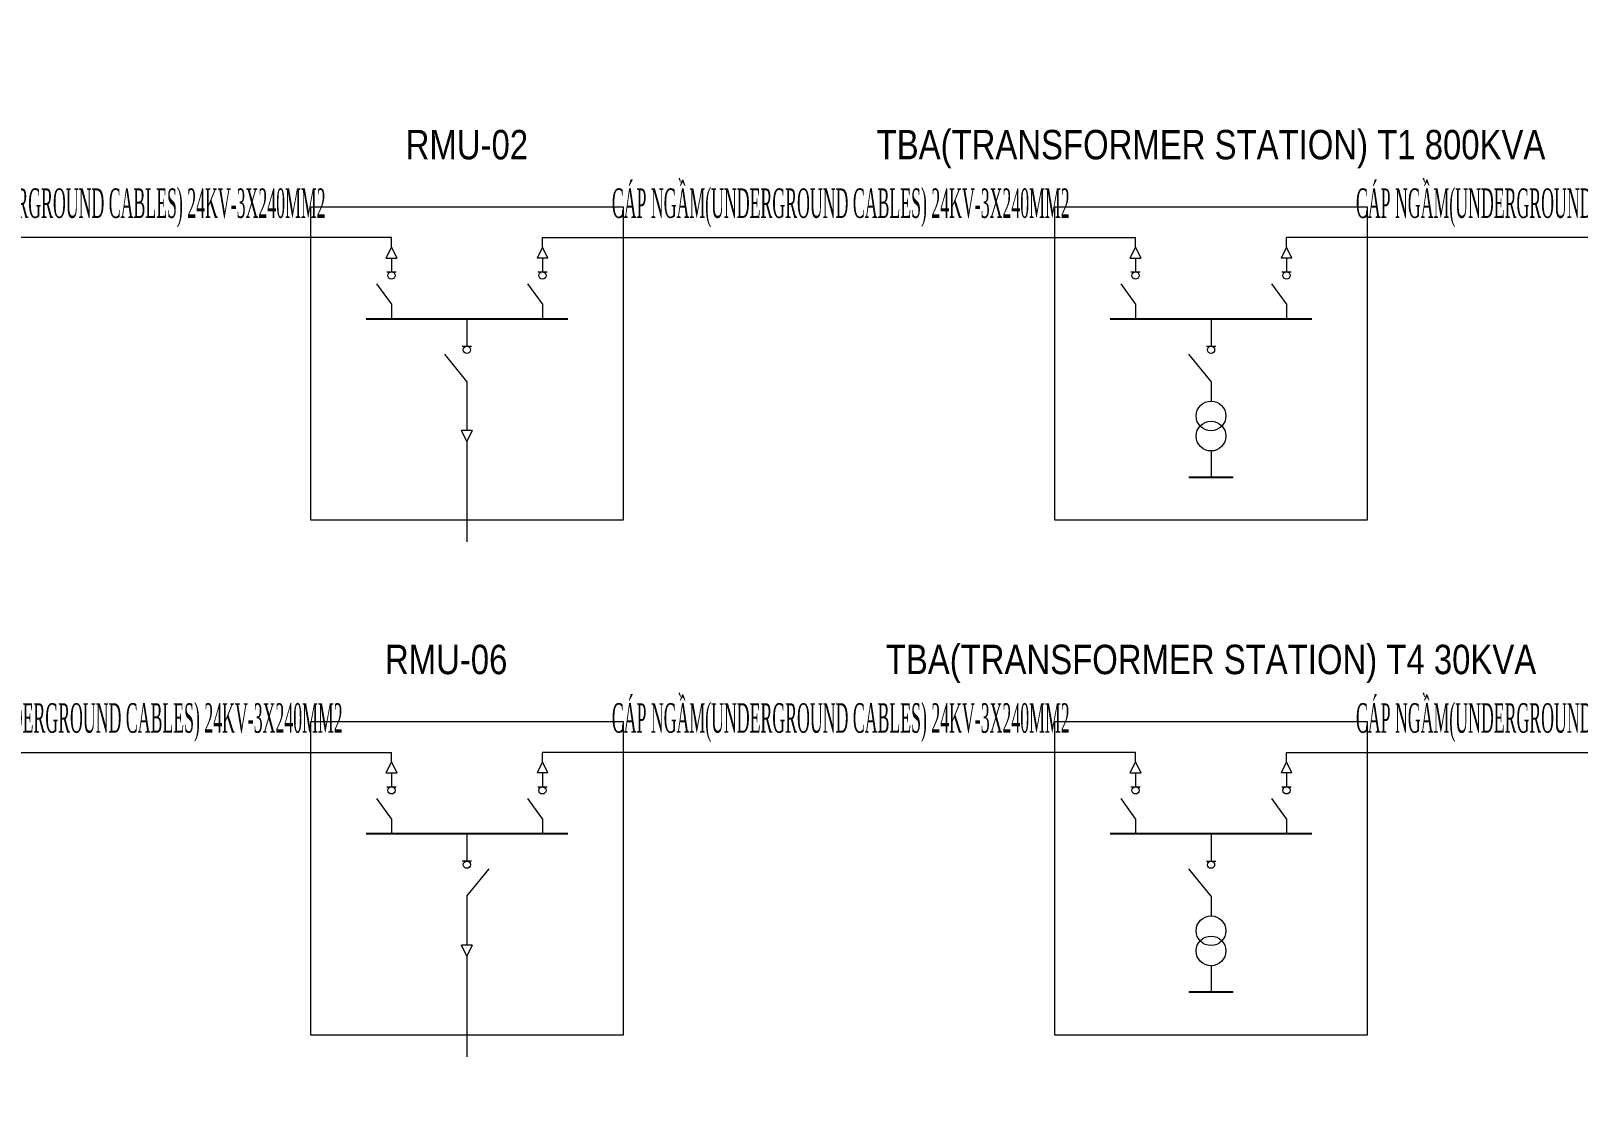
# Model space of a CAD drawing. Extents: x 391676 to 411044, y 2302576 to 2306330.
# Drawn here: x 392334 to 392860, y 2304528 to 2304891 of the extents above; entities that cross this region are included whole.
import ezdxf
from ezdxf.enums import TextEntityAlignment as Align

# ---------------------------------------------------------------- set-up
doc = ezdxf.new("R2010")
doc.units = 0
doc.header["$LTSCALE"] = 5
doc.header["$MEASUREMENT"] = 0
doc.layers.get('0').update_dxf_attribs({"linetype": 'CONTINUOUS', "lineweight": 5})
doc.styles.add('T1', font='vntimeh.shx', dxfattribs={"width": 0.6})
doc.styles.add('T2', font='VHARIAL.TTF', dxfattribs={"width": 0.8})

# ---------------------------------------------------------------- blocks, each defined once
blk = doc.blocks.new('sdgd3')
blk.add_wipeout([(396956.65, 2294428.25), (396956.65, 2295865.45), (398696.52, 2295865.45), (398696.52, 2294428.25)])
for p, q in [((397736.99, 2295386.92), (397535.42, 2295386.92)), ((397788.29, 2295386.92), (397989.87, 2295386.92)), ((398242.74, 2295386.92), (398041.16, 2295386.92)), ((397736.99, 2295379.93), (397736.99, 2295375.25)), ((397736.99, 2295379.93), (397736.99, 2295375.25)), ((397788.29, 2295379.93), (397788.29, 2295375.25)), ((397788.29, 2295379.93), (397788.29, 2295375.25)), ((397989.87, 2295379.93), (397989.87, 2295375.25)), ((397989.87, 2295379.93), (397989.87, 2295375.25)), ((398041.16, 2295379.93), (398041.16, 2295375.25)), ((398041.16, 2295379.93), (398041.16, 2295375.25)), ((397736.99, 2295364.38), (397732.05, 2295371.19)), ((397736.99, 2295364.38), (397732.05, 2295371.19)), ((397735.41, 2295375.25), (397738.58, 2295375.25)), ((397788.29, 2295364.38), (397783.35, 2295371.19)), ((397788.29, 2295364.38), (397783.35, 2295371.19)), ((397786.71, 2295375.25), (397789.87, 2295375.25)), ((397989.87, 2295364.38), (397984.93, 2295371.19)), ((397989.87, 2295364.38), (397984.93, 2295371.19)), ((397988.28, 2295375.25), (397991.45, 2295375.25)), ((398041.16, 2295364.38), (398036.22, 2295371.19)), ((398041.16, 2295364.38), (398036.22, 2295371.19)), ((398039.58, 2295375.25), (398042.75, 2295375.25)), ((397736.99, 2295364.38), (397736.99, 2295359.28)), ((397736.99, 2295364.38), (397736.99, 2295359.28)), ((397788.29, 2295364.38), (397788.29, 2295359.28)), ((397788.29, 2295364.38), (397788.29, 2295359.28)), ((397989.87, 2295364.38), (397989.87, 2295359.28)), ((397989.87, 2295364.38), (397989.87, 2295359.28)), ((398041.16, 2295364.38), (398041.16, 2295359.28)), ((398041.16, 2295364.38), (398041.16, 2295359.28)), ((397762.64, 2295359.28), (397762.64, 2295349.99)), ((397762.64, 2295359.28), (397762.64, 2295349.99)), ((398015.51, 2295359.28), (398015.51, 2295349.99)), ((398015.51, 2295359.28), (398015.51, 2295349.99)), ((397761.06, 2295349.99), (397764.22, 2295349.99)), ((398013.93, 2295349.99), (398017.1, 2295349.99)), ((397762.64, 2295338.02), (397755.1, 2295347.31)), ((397762.64, 2295338.02), (397755.1, 2295347.31)), ((398015.51, 2295338.02), (398007.97, 2295347.31)), ((398015.51, 2295338.02), (398007.97, 2295347.31)), ((397762.64, 2295338.02), (397762.64, 2295321.41)), ((397762.64, 2295338.02), (397762.64, 2295321.41)), ((398015.51, 2295338.02), (398015.51, 2295331.37)), ((398015.51, 2295338.02), (398015.51, 2295331.37)), ((398015.51, 2295314.41), (398015.51, 2295305.45)), ((398015.51, 2295314.41), (398015.51, 2295305.45)), ((397542.47, 2295211.98), (397736.99, 2295211.98)), ((397989.87, 2295211.98), (397788.29, 2295211.98)), ((398041.16, 2295211.98), (398242.74, 2295211.98)), ((397736.99, 2295204.99), (397736.99, 2295200.31)), ((397736.99, 2295204.99), (397736.99, 2295200.31)), ((397788.29, 2295204.99), (397788.29, 2295200.31)), ((397788.29, 2295204.99), (397788.29, 2295200.31)), ((397989.87, 2295204.99), (397989.87, 2295200.31)), ((397989.87, 2295204.99), (397989.87, 2295200.31)), ((398041.16, 2295204.99), (398041.16, 2295200.31)), ((398041.16, 2295204.99), (398041.16, 2295200.31)), ((397735.41, 2295200.31), (397738.58, 2295200.31)), ((397786.71, 2295200.31), (397789.87, 2295200.31)), ((397988.28, 2295200.31), (397991.45, 2295200.31)), ((398039.58, 2295200.31), (398042.75, 2295200.31)), ((397736.99, 2295189.44), (397732.05, 2295196.25)), ((397736.99, 2295189.44), (397732.05, 2295196.25)), ((397788.29, 2295189.44), (397783.35, 2295196.25)), ((397788.29, 2295189.44), (397783.35, 2295196.25)), ((397989.87, 2295189.44), (397984.93, 2295196.25)), ((397989.87, 2295189.44), (397984.93, 2295196.25)), ((398041.16, 2295189.44), (398036.22, 2295196.25)), ((398041.16, 2295189.44), (398036.22, 2295196.25)), ((397736.99, 2295189.44), (397736.99, 2295184.34)), ((397736.99, 2295189.44), (397736.99, 2295184.34)), ((397788.29, 2295189.44), (397788.29, 2295184.34)), ((397788.29, 2295189.44), (397788.29, 2295184.34)), ((397989.87, 2295189.44), (397989.87, 2295184.34)), ((397989.87, 2295189.44), (397989.87, 2295184.34)), ((398041.16, 2295189.44), (398041.16, 2295184.34)), ((398041.16, 2295189.44), (398041.16, 2295184.34)), ((397762.64, 2295184.34), (397762.64, 2295175.04)), ((397762.64, 2295184.34), (397762.64, 2295175.04)), ((398015.51, 2295184.34), (398015.51, 2295175.04)), ((398015.51, 2295184.34), (398015.51, 2295175.04)), ((397764.22, 2295175.04), (397761.06, 2295175.04)), ((397762.64, 2295163.08), (397770.18, 2295172.37)), ((397762.64, 2295163.08), (397770.18, 2295172.37)), ((398015.51, 2295163.08), (398007.97, 2295172.37)), ((398015.51, 2295163.08), (398007.97, 2295172.37)), ((398013.93, 2295175.04), (398017.1, 2295175.04)), ((397762.64, 2295163.08), (397762.64, 2295146.47)), ((397762.64, 2295163.08), (397762.64, 2295146.47)), ((398015.51, 2295163.08), (398015.51, 2295156.42)), ((398015.51, 2295163.08), (398015.51, 2295156.42)), ((398015.51, 2295139.46), (398015.51, 2295130.51)), ((398015.51, 2295139.46), (398015.51, 2295130.51))]:
    blk.add_line(p, q)
at = {"ltscale": 20}
for p, q in [((397736.99, 2295383.68), (397736.99, 2295386.92)), ((397736.99, 2295383.68), (397736.99, 2295386.92)), ((397788.29, 2295383.68), (397788.29, 2295386.92)), ((397788.29, 2295383.68), (397788.29, 2295386.92)), ((397989.87, 2295383.68), (397989.87, 2295386.92)), ((397989.87, 2295383.68), (397989.87, 2295386.92)), ((398041.16, 2295383.68), (398041.16, 2295386.92)), ((398041.16, 2295383.68), (398041.16, 2295386.92)), ((397735.17, 2295379.93), (397736.99, 2295383.68)), ((397735.17, 2295379.93), (397736.99, 2295383.68)), ((397736.99, 2295383.68), (397738.82, 2295379.93)), ((397736.99, 2295383.68), (397738.82, 2295379.93)), ((397788.29, 2295383.68), (397786.47, 2295379.93)), ((397788.29, 2295383.68), (397786.47, 2295379.93)), ((397790.11, 2295379.93), (397788.29, 2295383.68)), ((397790.11, 2295379.93), (397788.29, 2295383.68)), ((397988.04, 2295379.93), (397989.87, 2295383.68)), ((397988.04, 2295379.93), (397989.87, 2295383.68)), ((397989.87, 2295383.68), (397991.69, 2295379.93)), ((397989.87, 2295383.68), (397991.69, 2295379.93)), ((398041.16, 2295383.68), (398039.34, 2295379.93)), ((398041.16, 2295383.68), (398039.34, 2295379.93)), ((398042.99, 2295379.93), (398041.16, 2295383.68)), ((398042.99, 2295379.93), (398041.16, 2295383.68)), ((397735.17, 2295379.93), (397738.82, 2295379.93)), ((397735.17, 2295379.93), (397738.82, 2295379.93)), ((397790.11, 2295379.93), (397786.47, 2295379.93)), ((397790.11, 2295379.93), (397786.47, 2295379.93)), ((397988.04, 2295379.93), (397991.69, 2295379.93)), ((397988.04, 2295379.93), (397991.69, 2295379.93)), ((398042.99, 2295379.93), (398039.34, 2295379.93)), ((398042.99, 2295379.93), (398039.34, 2295379.93)), ((397764.47, 2295321.41), (397760.82, 2295321.41)), ((397762.64, 2295317.66), (397760.82, 2295321.41)), ((397764.47, 2295321.41), (397760.82, 2295321.41)), ((397762.64, 2295317.66), (397760.82, 2295321.41)), ((397764.47, 2295321.41), (397762.64, 2295317.66)), ((397764.47, 2295321.41), (397762.64, 2295317.66)), ((397762.64, 2295317.66), (397762.64, 2295283.49)), ((397762.64, 2295317.66), (397762.64, 2295283.49)), ((397735.17, 2295204.99), (397736.99, 2295208.74)), ((397735.17, 2295204.99), (397736.99, 2295208.74)), ((397736.99, 2295208.74), (397736.99, 2295211.98)), ((397736.99, 2295208.74), (397736.99, 2295211.98)), ((397736.99, 2295208.74), (397738.82, 2295204.99)), ((397736.99, 2295208.74), (397738.82, 2295204.99)), ((397788.29, 2295208.74), (397786.47, 2295204.99)), ((397788.29, 2295208.74), (397786.47, 2295204.99)), ((397788.29, 2295208.74), (397788.29, 2295211.98)), ((397788.29, 2295208.74), (397788.29, 2295211.98)), ((397790.11, 2295204.99), (397788.29, 2295208.74)), ((397790.11, 2295204.99), (397788.29, 2295208.74)), ((397988.04, 2295204.99), (397989.87, 2295208.74)), ((397988.04, 2295204.99), (397989.87, 2295208.74)), ((397989.87, 2295208.74), (397989.87, 2295211.98)), ((397989.87, 2295208.74), (397989.87, 2295211.98)), ((397989.87, 2295208.74), (397991.69, 2295204.99)), ((397989.87, 2295208.74), (397991.69, 2295204.99)), ((398041.16, 2295208.74), (398039.34, 2295204.99)), ((398041.16, 2295208.74), (398039.34, 2295204.99)), ((398041.16, 2295208.74), (398041.16, 2295211.98)), ((398041.16, 2295208.74), (398041.16, 2295211.98)), ((398042.99, 2295204.99), (398041.16, 2295208.74)), ((398042.99, 2295204.99), (398041.16, 2295208.74)), ((397735.17, 2295204.99), (397738.82, 2295204.99)), ((397735.17, 2295204.99), (397738.82, 2295204.99)), ((397790.11, 2295204.99), (397786.47, 2295204.99)), ((397790.11, 2295204.99), (397786.47, 2295204.99)), ((397988.04, 2295204.99), (397991.69, 2295204.99)), ((397988.04, 2295204.99), (397991.69, 2295204.99)), ((398042.99, 2295204.99), (398039.34, 2295204.99)), ((398042.99, 2295204.99), (398039.34, 2295204.99)), ((397764.47, 2295146.47), (397760.82, 2295146.47)), ((397762.64, 2295142.72), (397760.82, 2295146.47)), ((397764.47, 2295146.47), (397760.82, 2295146.47)), ((397762.64, 2295142.72), (397760.82, 2295146.47)), ((397764.47, 2295146.47), (397762.64, 2295142.72)), ((397764.47, 2295146.47), (397762.64, 2295142.72)), ((397762.64, 2295142.72), (397762.64, 2295108.55)), ((397762.64, 2295142.72), (397762.64, 2295108.55))]:
    blk.add_line(p, q, dxfattribs=at)
at = {"color": 6}
for p, q in [((398023.04, 2295305.45), (398007.99, 2295305.45)), ((398023.04, 2295305.45), (398007.99, 2295305.45)), ((398023.04, 2295130.51), (398007.99, 2295130.51)), ((398023.04, 2295130.51), (398007.99, 2295130.51))]:
    blk.add_line(p, q, dxfattribs=at)
at = {"color": 3}
for points in [[(397709.48, 2295397.29), (397709.48, 2295290.97), (397815.8, 2295290.97), (397815.8, 2295397.29)], [(397962.35, 2295397.29), (397962.35, 2295290.97), (398068.67, 2295290.97), (398068.67, 2295397.29)], [(397709.48, 2295222.35), (397709.48, 2295116.03), (397815.8, 2295116.03), (397815.8, 2295222.35)], [(397962.35, 2295222.35), (397962.35, 2295116.03), (398068.67, 2295116.03), (398068.67, 2295222.35)]]:
    blk.add_lwpolyline(points, close=True, dxfattribs=at)
at = {"color": 6, "const_width": 0.652}
for points in [[(397728.3, 2295359.28), (397796.99, 2295359.28)], [(397981.17, 2295359.28), (398049.86, 2295359.28)], [(398007.99, 2295305.45), (398023.04, 2295305.45)], [(397728.3, 2295184.34), (397796.99, 2295184.34)], [(397981.17, 2295184.34), (398049.86, 2295184.34)], [(398007.99, 2295130.51), (398023.04, 2295130.51)]]:
    blk.add_lwpolyline(points, dxfattribs=at)
for centre, radius in [((397736.99, 2295374.02), 1.23), ((397736.99, 2295374.02), 1.23), ((397788.29, 2295374.02), 1.23), ((397788.29, 2295374.02), 1.23), ((397989.87, 2295374.02), 1.23), ((397989.87, 2295374.02), 1.23), ((398041.16, 2295374.02), 1.23), ((398041.16, 2295374.02), 1.23), ((397762.64, 2295348.76), 1.23), ((397762.64, 2295348.76), 1.23), ((398015.51, 2295348.76), 1.23), ((398015.51, 2295348.76), 1.23), ((398015.51, 2295326.32), 5.05), ((398015.51, 2295326.32), 5.05), ((398015.51, 2295319.45), 5.05), ((398015.51, 2295319.45), 5.05), ((397736.99, 2295199.08), 1.23), ((397736.99, 2295199.08), 1.23), ((397788.29, 2295199.08), 1.23), ((397788.29, 2295199.08), 1.23), ((397989.87, 2295199.08), 1.23), ((397989.87, 2295199.08), 1.23), ((398041.16, 2295199.08), 1.23), ((398041.16, 2295199.08), 1.23), ((397762.64, 2295173.82), 1.23), ((397762.64, 2295173.82), 1.23), ((398015.51, 2295173.82), 1.23), ((398015.51, 2295173.82), 1.23), ((398015.51, 2295151.37), 5.05), ((398015.51, 2295151.37), 5.05), ((398015.51, 2295144.51), 5.05), ((398015.51, 2295144.51), 5.05)]:
    blk.add_circle(centre, radius)
for s, style, width, p in [('RMU-02', 'T2', 0.8, (397762.64, 2295413.5)), ('TBA(TRANSFORMER STATION) T1 800KVA', 'T2', 0.8, (398015.51, 2295413.5)), ('c¸p NGÇM(UNDERGROUND CABLES) 24kv-3X240mm2', 'T1', 0.4, (397636.81, 2295393.62)), ('c¸p NGÇM(UNDERGROUND CABLES) 24kv-3X240mm2', 'T1', 0.4, (397889.68, 2295393.62)), ('c¸p NGÇM(UNDERGROUND CABLES) 24kv-3X240mm2', 'T1', 0.4, (398142.56, 2295393.62)), ('c¸p NGÇM(UNDERGROUND CABLES) 24kv-3X240mm2', 'T1', 0.4, (397642.61, 2295218.68)), ('c¸p NGÇM(UNDERGROUND CABLES) 24kv-3X240mm2', 'T1', 0.4, (397889.68, 2295218.68)), ('c¸p NGÇM(UNDERGROUND CABLES) 24kv-3X240mm2', 'T1', 0.4, (398142.56, 2295218.68))]:
    blk.add_text(s, height=10, dxfattribs=dict(style=style, width=width)).set_placement(p, align=Align.CENTER)
blk.add_wipeout([(396956.65, 2294428.25), (396956.65, 2295865.45), (398696.52, 2295865.45), (398696.52, 2294428.25)])
for p, q in [((397736.99, 2295386.92), (397535.42, 2295386.92)), ((397788.29, 2295386.92), (397989.87, 2295386.92)), ((398242.74, 2295386.92), (398041.16, 2295386.92)), ((397736.99, 2295379.93), (397736.99, 2295375.25)), ((397736.99, 2295379.93), (397736.99, 2295375.25)), ((397788.29, 2295379.93), (397788.29, 2295375.25)), ((397788.29, 2295379.93), (397788.29, 2295375.25)), ((397989.87, 2295379.93), (397989.87, 2295375.25)), ((397989.87, 2295379.93), (397989.87, 2295375.25)), ((398041.16, 2295379.93), (398041.16, 2295375.25)), ((398041.16, 2295379.93), (398041.16, 2295375.25)), ((397736.99, 2295364.38), (397732.05, 2295371.19)), ((397736.99, 2295364.38), (397732.05, 2295371.19)), ((397735.41, 2295375.25), (397738.58, 2295375.25)), ((397788.29, 2295364.38), (397783.35, 2295371.19)), ((397788.29, 2295364.38), (397783.35, 2295371.19)), ((397786.71, 2295375.25), (397789.87, 2295375.25)), ((397989.87, 2295364.38), (397984.93, 2295371.19)), ((397989.87, 2295364.38), (397984.93, 2295371.19)), ((397988.28, 2295375.25), (397991.45, 2295375.25)), ((398041.16, 2295364.38), (398036.22, 2295371.19)), ((398041.16, 2295364.38), (398036.22, 2295371.19)), ((398039.58, 2295375.25), (398042.75, 2295375.25)), ((397736.99, 2295364.38), (397736.99, 2295359.28)), ((397736.99, 2295364.38), (397736.99, 2295359.28)), ((397788.29, 2295364.38), (397788.29, 2295359.28)), ((397788.29, 2295364.38), (397788.29, 2295359.28)), ((397989.87, 2295364.38), (397989.87, 2295359.28)), ((397989.87, 2295364.38), (397989.87, 2295359.28)), ((398041.16, 2295364.38), (398041.16, 2295359.28)), ((398041.16, 2295364.38), (398041.16, 2295359.28)), ((397762.64, 2295359.28), (397762.64, 2295349.99)), ((397762.64, 2295359.28), (397762.64, 2295349.99)), ((398015.51, 2295359.28), (398015.51, 2295349.99)), ((398015.51, 2295359.28), (398015.51, 2295349.99)), ((397761.06, 2295349.99), (397764.22, 2295349.99)), ((398013.93, 2295349.99), (398017.1, 2295349.99)), ((397762.64, 2295338.02), (397755.1, 2295347.31)), ((397762.64, 2295338.02), (397755.1, 2295347.31)), ((398015.51, 2295338.02), (398007.97, 2295347.31)), ((398015.51, 2295338.02), (398007.97, 2295347.31)), ((397762.64, 2295338.02), (397762.64, 2295321.41)), ((397762.64, 2295338.02), (397762.64, 2295321.41)), ((398015.51, 2295338.02), (398015.51, 2295331.37)), ((398015.51, 2295338.02), (398015.51, 2295331.37)), ((398015.51, 2295314.41), (398015.51, 2295305.45)), ((398015.51, 2295314.41), (398015.51, 2295305.45)), ((397542.47, 2295211.98), (397736.99, 2295211.98)), ((397989.87, 2295211.98), (397788.29, 2295211.98)), ((398041.16, 2295211.98), (398242.74, 2295211.98)), ((397736.99, 2295204.99), (397736.99, 2295200.31)), ((397736.99, 2295204.99), (397736.99, 2295200.31)), ((397788.29, 2295204.99), (397788.29, 2295200.31)), ((397788.29, 2295204.99), (397788.29, 2295200.31)), ((397989.87, 2295204.99), (397989.87, 2295200.31)), ((397989.87, 2295204.99), (397989.87, 2295200.31)), ((398041.16, 2295204.99), (398041.16, 2295200.31)), ((398041.16, 2295204.99), (398041.16, 2295200.31)), ((397735.41, 2295200.31), (397738.58, 2295200.31)), ((397786.71, 2295200.31), (397789.87, 2295200.31)), ((397988.28, 2295200.31), (397991.45, 2295200.31)), ((398039.58, 2295200.31), (398042.75, 2295200.31)), ((397736.99, 2295189.44), (397732.05, 2295196.25)), ((397736.99, 2295189.44), (397732.05, 2295196.25)), ((397788.29, 2295189.44), (397783.35, 2295196.25)), ((397788.29, 2295189.44), (397783.35, 2295196.25)), ((397989.87, 2295189.44), (397984.93, 2295196.25)), ((397989.87, 2295189.44), (397984.93, 2295196.25)), ((398041.16, 2295189.44), (398036.22, 2295196.25)), ((398041.16, 2295189.44), (398036.22, 2295196.25)), ((397736.99, 2295189.44), (397736.99, 2295184.34)), ((397736.99, 2295189.44), (397736.99, 2295184.34)), ((397788.29, 2295189.44), (397788.29, 2295184.34)), ((397788.29, 2295189.44), (397788.29, 2295184.34)), ((397989.87, 2295189.44), (397989.87, 2295184.34)), ((397989.87, 2295189.44), (397989.87, 2295184.34)), ((398041.16, 2295189.44), (398041.16, 2295184.34)), ((398041.16, 2295189.44), (398041.16, 2295184.34)), ((397762.64, 2295184.34), (397762.64, 2295175.04)), ((397762.64, 2295184.34), (397762.64, 2295175.04)), ((398015.51, 2295184.34), (398015.51, 2295175.04)), ((398015.51, 2295184.34), (398015.51, 2295175.04)), ((397764.22, 2295175.04), (397761.06, 2295175.04)), ((397762.64, 2295163.08), (397770.18, 2295172.37)), ((397762.64, 2295163.08), (397770.18, 2295172.37)), ((398015.51, 2295163.08), (398007.97, 2295172.37)), ((398015.51, 2295163.08), (398007.97, 2295172.37)), ((398013.93, 2295175.04), (398017.1, 2295175.04)), ((397762.64, 2295163.08), (397762.64, 2295146.47)), ((397762.64, 2295163.08), (397762.64, 2295146.47)), ((398015.51, 2295163.08), (398015.51, 2295156.42)), ((398015.51, 2295163.08), (398015.51, 2295156.42)), ((398015.51, 2295139.46), (398015.51, 2295130.51)), ((398015.51, 2295139.46), (398015.51, 2295130.51))]:
    blk.add_line(p, q)
at = {"ltscale": 20}
for p, q in [((397736.99, 2295383.68), (397736.99, 2295386.92)), ((397736.99, 2295383.68), (397736.99, 2295386.92)), ((397788.29, 2295383.68), (397788.29, 2295386.92)), ((397788.29, 2295383.68), (397788.29, 2295386.92)), ((397989.87, 2295383.68), (397989.87, 2295386.92)), ((397989.87, 2295383.68), (397989.87, 2295386.92)), ((398041.16, 2295383.68), (398041.16, 2295386.92)), ((398041.16, 2295383.68), (398041.16, 2295386.92)), ((397735.17, 2295379.93), (397736.99, 2295383.68)), ((397735.17, 2295379.93), (397736.99, 2295383.68)), ((397736.99, 2295383.68), (397738.82, 2295379.93)), ((397736.99, 2295383.68), (397738.82, 2295379.93)), ((397788.29, 2295383.68), (397786.47, 2295379.93)), ((397788.29, 2295383.68), (397786.47, 2295379.93)), ((397790.11, 2295379.93), (397788.29, 2295383.68)), ((397790.11, 2295379.93), (397788.29, 2295383.68)), ((397988.04, 2295379.93), (397989.87, 2295383.68)), ((397988.04, 2295379.93), (397989.87, 2295383.68)), ((397989.87, 2295383.68), (397991.69, 2295379.93)), ((397989.87, 2295383.68), (397991.69, 2295379.93)), ((398041.16, 2295383.68), (398039.34, 2295379.93)), ((398041.16, 2295383.68), (398039.34, 2295379.93)), ((398042.99, 2295379.93), (398041.16, 2295383.68)), ((398042.99, 2295379.93), (398041.16, 2295383.68)), ((397735.17, 2295379.93), (397738.82, 2295379.93)), ((397735.17, 2295379.93), (397738.82, 2295379.93)), ((397790.11, 2295379.93), (397786.47, 2295379.93)), ((397790.11, 2295379.93), (397786.47, 2295379.93)), ((397988.04, 2295379.93), (397991.69, 2295379.93)), ((397988.04, 2295379.93), (397991.69, 2295379.93)), ((398042.99, 2295379.93), (398039.34, 2295379.93)), ((398042.99, 2295379.93), (398039.34, 2295379.93)), ((397764.47, 2295321.41), (397760.82, 2295321.41)), ((397762.64, 2295317.66), (397760.82, 2295321.41)), ((397764.47, 2295321.41), (397760.82, 2295321.41)), ((397762.64, 2295317.66), (397760.82, 2295321.41)), ((397764.47, 2295321.41), (397762.64, 2295317.66)), ((397764.47, 2295321.41), (397762.64, 2295317.66)), ((397762.64, 2295317.66), (397762.64, 2295283.49)), ((397762.64, 2295317.66), (397762.64, 2295283.49)), ((397735.17, 2295204.99), (397736.99, 2295208.74)), ((397735.17, 2295204.99), (397736.99, 2295208.74)), ((397736.99, 2295208.74), (397736.99, 2295211.98)), ((397736.99, 2295208.74), (397736.99, 2295211.98)), ((397736.99, 2295208.74), (397738.82, 2295204.99)), ((397736.99, 2295208.74), (397738.82, 2295204.99)), ((397788.29, 2295208.74), (397786.47, 2295204.99)), ((397788.29, 2295208.74), (397786.47, 2295204.99)), ((397788.29, 2295208.74), (397788.29, 2295211.98)), ((397788.29, 2295208.74), (397788.29, 2295211.98)), ((397790.11, 2295204.99), (397788.29, 2295208.74)), ((397790.11, 2295204.99), (397788.29, 2295208.74)), ((397988.04, 2295204.99), (397989.87, 2295208.74)), ((397988.04, 2295204.99), (397989.87, 2295208.74)), ((397989.87, 2295208.74), (397989.87, 2295211.98)), ((397989.87, 2295208.74), (397989.87, 2295211.98)), ((397989.87, 2295208.74), (397991.69, 2295204.99)), ((397989.87, 2295208.74), (397991.69, 2295204.99)), ((398041.16, 2295208.74), (398039.34, 2295204.99)), ((398041.16, 2295208.74), (398039.34, 2295204.99)), ((398041.16, 2295208.74), (398041.16, 2295211.98)), ((398041.16, 2295208.74), (398041.16, 2295211.98)), ((398042.99, 2295204.99), (398041.16, 2295208.74)), ((398042.99, 2295204.99), (398041.16, 2295208.74)), ((397735.17, 2295204.99), (397738.82, 2295204.99)), ((397735.17, 2295204.99), (397738.82, 2295204.99)), ((397790.11, 2295204.99), (397786.47, 2295204.99)), ((397790.11, 2295204.99), (397786.47, 2295204.99)), ((397988.04, 2295204.99), (397991.69, 2295204.99)), ((397988.04, 2295204.99), (397991.69, 2295204.99)), ((398042.99, 2295204.99), (398039.34, 2295204.99)), ((398042.99, 2295204.99), (398039.34, 2295204.99)), ((397764.47, 2295146.47), (397760.82, 2295146.47)), ((397762.64, 2295142.72), (397760.82, 2295146.47)), ((397764.47, 2295146.47), (397760.82, 2295146.47)), ((397762.64, 2295142.72), (397760.82, 2295146.47)), ((397764.47, 2295146.47), (397762.64, 2295142.72)), ((397764.47, 2295146.47), (397762.64, 2295142.72)), ((397762.64, 2295142.72), (397762.64, 2295108.55)), ((397762.64, 2295142.72), (397762.64, 2295108.55))]:
    blk.add_line(p, q, dxfattribs=at)
at = {"color": 6}
for p, q in [((398023.04, 2295305.45), (398007.99, 2295305.45)), ((398023.04, 2295305.45), (398007.99, 2295305.45)), ((398023.04, 2295130.51), (398007.99, 2295130.51)), ((398023.04, 2295130.51), (398007.99, 2295130.51))]:
    blk.add_line(p, q, dxfattribs=at)
at = {"color": 3}
for points in [[(397709.48, 2295397.29), (397709.48, 2295290.97), (397815.8, 2295290.97), (397815.8, 2295397.29)], [(397962.35, 2295397.29), (397962.35, 2295290.97), (398068.67, 2295290.97), (398068.67, 2295397.29)], [(397709.48, 2295222.35), (397709.48, 2295116.03), (397815.8, 2295116.03), (397815.8, 2295222.35)], [(397962.35, 2295222.35), (397962.35, 2295116.03), (398068.67, 2295116.03), (398068.67, 2295222.35)]]:
    blk.add_lwpolyline(points, close=True, dxfattribs=at)
at = {"color": 6, "const_width": 0.652}
for points in [[(397728.3, 2295359.28), (397796.99, 2295359.28)], [(397981.17, 2295359.28), (398049.86, 2295359.28)], [(398007.99, 2295305.45), (398023.04, 2295305.45)], [(397728.3, 2295184.34), (397796.99, 2295184.34)], [(397981.17, 2295184.34), (398049.86, 2295184.34)], [(398007.99, 2295130.51), (398023.04, 2295130.51)]]:
    blk.add_lwpolyline(points, dxfattribs=at)
for centre, radius in [((397736.99, 2295374.02), 1.23), ((397736.99, 2295374.02), 1.23), ((397788.29, 2295374.02), 1.23), ((397788.29, 2295374.02), 1.23), ((397989.87, 2295374.02), 1.23), ((397989.87, 2295374.02), 1.23), ((398041.16, 2295374.02), 1.23), ((398041.16, 2295374.02), 1.23), ((397762.64, 2295348.76), 1.23), ((397762.64, 2295348.76), 1.23), ((398015.51, 2295348.76), 1.23), ((398015.51, 2295348.76), 1.23), ((398015.51, 2295326.32), 5.05), ((398015.51, 2295326.32), 5.05), ((398015.51, 2295319.45), 5.05), ((398015.51, 2295319.45), 5.05), ((397736.99, 2295199.08), 1.23), ((397736.99, 2295199.08), 1.23), ((397788.29, 2295199.08), 1.23), ((397788.29, 2295199.08), 1.23), ((397989.87, 2295199.08), 1.23), ((397989.87, 2295199.08), 1.23), ((398041.16, 2295199.08), 1.23), ((398041.16, 2295199.08), 1.23), ((397762.64, 2295173.82), 1.23), ((397762.64, 2295173.82), 1.23), ((398015.51, 2295173.82), 1.23), ((398015.51, 2295173.82), 1.23), ((398015.51, 2295151.37), 5.05), ((398015.51, 2295151.37), 5.05), ((398015.51, 2295144.51), 5.05), ((398015.51, 2295144.51), 5.05)]:
    blk.add_circle(centre, radius)
for s, style, width, p in [('RMU-02', 'T2', 0.8, (397762.64, 2295413.5)), ('TBA(TRANSFORMER STATION) T1 800KVA', 'T2', 0.8, (398015.51, 2295413.5)), ('c¸p NGÇM(UNDERGROUND CABLES) 24kv-3X240mm2', 'T1', 0.4, (397636.81, 2295393.62)), ('c¸p NGÇM(UNDERGROUND CABLES) 24kv-3X240mm2', 'T1', 0.4, (397889.68, 2295393.62)), ('c¸p NGÇM(UNDERGROUND CABLES) 24kv-3X240mm2', 'T1', 0.4, (398142.56, 2295393.62)), ('c¸p NGÇM(UNDERGROUND CABLES) 24kv-3X240mm2', 'T1', 0.4, (397642.61, 2295218.68)), ('c¸p NGÇM(UNDERGROUND CABLES) 24kv-3X240mm2', 'T1', 0.4, (397889.68, 2295218.68)), ('c¸p NGÇM(UNDERGROUND CABLES) 24kv-3X240mm2', 'T1', 0.4, (398142.56, 2295218.68))]:
    blk.add_text(s, height=10, dxfattribs=dict(style=style, width=width)).set_placement(p, align=Align.CENTER)
blk.add_wipeout([(396956.65, 2294428.25), (396956.65, 2295865.45), (398696.52, 2295865.45), (398696.52, 2294428.25)])
for p, q in [((397736.99, 2295386.92), (397535.42, 2295386.92)), ((397788.29, 2295386.92), (397989.87, 2295386.92)), ((398242.74, 2295386.92), (398041.16, 2295386.92)), ((397736.99, 2295379.93), (397736.99, 2295375.25)), ((397736.99, 2295379.93), (397736.99, 2295375.25)), ((397788.29, 2295379.93), (397788.29, 2295375.25)), ((397788.29, 2295379.93), (397788.29, 2295375.25)), ((397989.87, 2295379.93), (397989.87, 2295375.25)), ((397989.87, 2295379.93), (397989.87, 2295375.25)), ((398041.16, 2295379.93), (398041.16, 2295375.25)), ((398041.16, 2295379.93), (398041.16, 2295375.25)), ((397736.99, 2295364.38), (397732.05, 2295371.19)), ((397736.99, 2295364.38), (397732.05, 2295371.19)), ((397735.41, 2295375.25), (397738.58, 2295375.25)), ((397788.29, 2295364.38), (397783.35, 2295371.19)), ((397788.29, 2295364.38), (397783.35, 2295371.19)), ((397786.71, 2295375.25), (397789.87, 2295375.25)), ((397989.87, 2295364.38), (397984.93, 2295371.19)), ((397989.87, 2295364.38), (397984.93, 2295371.19)), ((397988.28, 2295375.25), (397991.45, 2295375.25)), ((398041.16, 2295364.38), (398036.22, 2295371.19)), ((398041.16, 2295364.38), (398036.22, 2295371.19)), ((398039.58, 2295375.25), (398042.75, 2295375.25)), ((397736.99, 2295364.38), (397736.99, 2295359.28)), ((397736.99, 2295364.38), (397736.99, 2295359.28)), ((397788.29, 2295364.38), (397788.29, 2295359.28)), ((397788.29, 2295364.38), (397788.29, 2295359.28)), ((397989.87, 2295364.38), (397989.87, 2295359.28)), ((397989.87, 2295364.38), (397989.87, 2295359.28)), ((398041.16, 2295364.38), (398041.16, 2295359.28)), ((398041.16, 2295364.38), (398041.16, 2295359.28)), ((397762.64, 2295359.28), (397762.64, 2295349.99)), ((397762.64, 2295359.28), (397762.64, 2295349.99)), ((398015.51, 2295359.28), (398015.51, 2295349.99)), ((398015.51, 2295359.28), (398015.51, 2295349.99)), ((397761.06, 2295349.99), (397764.22, 2295349.99)), ((398013.93, 2295349.99), (398017.1, 2295349.99)), ((397762.64, 2295338.02), (397755.1, 2295347.31)), ((397762.64, 2295338.02), (397755.1, 2295347.31)), ((398015.51, 2295338.02), (398007.97, 2295347.31)), ((398015.51, 2295338.02), (398007.97, 2295347.31)), ((397762.64, 2295338.02), (397762.64, 2295321.41)), ((397762.64, 2295338.02), (397762.64, 2295321.41)), ((398015.51, 2295338.02), (398015.51, 2295331.37)), ((398015.51, 2295338.02), (398015.51, 2295331.37)), ((398015.51, 2295314.41), (398015.51, 2295305.45)), ((398015.51, 2295314.41), (398015.51, 2295305.45)), ((397542.47, 2295211.98), (397736.99, 2295211.98)), ((397989.87, 2295211.98), (397788.29, 2295211.98)), ((398041.16, 2295211.98), (398242.74, 2295211.98)), ((397736.99, 2295204.99), (397736.99, 2295200.31)), ((397736.99, 2295204.99), (397736.99, 2295200.31)), ((397788.29, 2295204.99), (397788.29, 2295200.31)), ((397788.29, 2295204.99), (397788.29, 2295200.31)), ((397989.87, 2295204.99), (397989.87, 2295200.31)), ((397989.87, 2295204.99), (397989.87, 2295200.31)), ((398041.16, 2295204.99), (398041.16, 2295200.31)), ((398041.16, 2295204.99), (398041.16, 2295200.31)), ((397735.41, 2295200.31), (397738.58, 2295200.31)), ((397786.71, 2295200.31), (397789.87, 2295200.31)), ((397988.28, 2295200.31), (397991.45, 2295200.31)), ((398039.58, 2295200.31), (398042.75, 2295200.31)), ((397736.99, 2295189.44), (397732.05, 2295196.25)), ((397736.99, 2295189.44), (397732.05, 2295196.25)), ((397788.29, 2295189.44), (397783.35, 2295196.25)), ((397788.29, 2295189.44), (397783.35, 2295196.25)), ((397989.87, 2295189.44), (397984.93, 2295196.25)), ((397989.87, 2295189.44), (397984.93, 2295196.25)), ((398041.16, 2295189.44), (398036.22, 2295196.25)), ((398041.16, 2295189.44), (398036.22, 2295196.25)), ((397736.99, 2295189.44), (397736.99, 2295184.34)), ((397736.99, 2295189.44), (397736.99, 2295184.34)), ((397788.29, 2295189.44), (397788.29, 2295184.34)), ((397788.29, 2295189.44), (397788.29, 2295184.34)), ((397989.87, 2295189.44), (397989.87, 2295184.34)), ((397989.87, 2295189.44), (397989.87, 2295184.34)), ((398041.16, 2295189.44), (398041.16, 2295184.34)), ((398041.16, 2295189.44), (398041.16, 2295184.34)), ((397762.64, 2295184.34), (397762.64, 2295175.04)), ((397762.64, 2295184.34), (397762.64, 2295175.04)), ((398015.51, 2295184.34), (398015.51, 2295175.04)), ((398015.51, 2295184.34), (398015.51, 2295175.04)), ((397764.22, 2295175.04), (397761.06, 2295175.04)), ((397762.64, 2295163.08), (397770.18, 2295172.37)), ((397762.64, 2295163.08), (397770.18, 2295172.37)), ((398015.51, 2295163.08), (398007.97, 2295172.37)), ((398015.51, 2295163.08), (398007.97, 2295172.37)), ((398013.93, 2295175.04), (398017.1, 2295175.04)), ((397762.64, 2295163.08), (397762.64, 2295146.47)), ((397762.64, 2295163.08), (397762.64, 2295146.47)), ((398015.51, 2295163.08), (398015.51, 2295156.42)), ((398015.51, 2295163.08), (398015.51, 2295156.42)), ((398015.51, 2295139.46), (398015.51, 2295130.51)), ((398015.51, 2295139.46), (398015.51, 2295130.51))]:
    blk.add_line(p, q)
at = {"ltscale": 20}
for p, q in [((397736.99, 2295383.68), (397736.99, 2295386.92)), ((397736.99, 2295383.68), (397736.99, 2295386.92)), ((397788.29, 2295383.68), (397788.29, 2295386.92)), ((397788.29, 2295383.68), (397788.29, 2295386.92)), ((397989.87, 2295383.68), (397989.87, 2295386.92)), ((397989.87, 2295383.68), (397989.87, 2295386.92)), ((398041.16, 2295383.68), (398041.16, 2295386.92)), ((398041.16, 2295383.68), (398041.16, 2295386.92)), ((397735.17, 2295379.93), (397736.99, 2295383.68)), ((397735.17, 2295379.93), (397736.99, 2295383.68)), ((397736.99, 2295383.68), (397738.82, 2295379.93)), ((397736.99, 2295383.68), (397738.82, 2295379.93)), ((397788.29, 2295383.68), (397786.47, 2295379.93)), ((397788.29, 2295383.68), (397786.47, 2295379.93)), ((397790.11, 2295379.93), (397788.29, 2295383.68)), ((397790.11, 2295379.93), (397788.29, 2295383.68)), ((397988.04, 2295379.93), (397989.87, 2295383.68)), ((397988.04, 2295379.93), (397989.87, 2295383.68)), ((397989.87, 2295383.68), (397991.69, 2295379.93)), ((397989.87, 2295383.68), (397991.69, 2295379.93)), ((398041.16, 2295383.68), (398039.34, 2295379.93)), ((398041.16, 2295383.68), (398039.34, 2295379.93)), ((398042.99, 2295379.93), (398041.16, 2295383.68)), ((398042.99, 2295379.93), (398041.16, 2295383.68)), ((397735.17, 2295379.93), (397738.82, 2295379.93)), ((397735.17, 2295379.93), (397738.82, 2295379.93)), ((397790.11, 2295379.93), (397786.47, 2295379.93)), ((397790.11, 2295379.93), (397786.47, 2295379.93)), ((397988.04, 2295379.93), (397991.69, 2295379.93)), ((397988.04, 2295379.93), (397991.69, 2295379.93)), ((398042.99, 2295379.93), (398039.34, 2295379.93)), ((398042.99, 2295379.93), (398039.34, 2295379.93)), ((397764.47, 2295321.41), (397760.82, 2295321.41)), ((397762.64, 2295317.66), (397760.82, 2295321.41)), ((397764.47, 2295321.41), (397760.82, 2295321.41)), ((397762.64, 2295317.66), (397760.82, 2295321.41)), ((397764.47, 2295321.41), (397762.64, 2295317.66)), ((397764.47, 2295321.41), (397762.64, 2295317.66)), ((397762.64, 2295317.66), (397762.64, 2295283.49)), ((397762.64, 2295317.66), (397762.64, 2295283.49)), ((397735.17, 2295204.99), (397736.99, 2295208.74)), ((397735.17, 2295204.99), (397736.99, 2295208.74)), ((397736.99, 2295208.74), (397736.99, 2295211.98)), ((397736.99, 2295208.74), (397736.99, 2295211.98)), ((397736.99, 2295208.74), (397738.82, 2295204.99)), ((397736.99, 2295208.74), (397738.82, 2295204.99)), ((397788.29, 2295208.74), (397786.47, 2295204.99)), ((397788.29, 2295208.74), (397786.47, 2295204.99)), ((397788.29, 2295208.74), (397788.29, 2295211.98)), ((397788.29, 2295208.74), (397788.29, 2295211.98)), ((397790.11, 2295204.99), (397788.29, 2295208.74)), ((397790.11, 2295204.99), (397788.29, 2295208.74)), ((397988.04, 2295204.99), (397989.87, 2295208.74)), ((397988.04, 2295204.99), (397989.87, 2295208.74)), ((397989.87, 2295208.74), (397989.87, 2295211.98)), ((397989.87, 2295208.74), (397989.87, 2295211.98)), ((397989.87, 2295208.74), (397991.69, 2295204.99)), ((397989.87, 2295208.74), (397991.69, 2295204.99)), ((398041.16, 2295208.74), (398039.34, 2295204.99)), ((398041.16, 2295208.74), (398039.34, 2295204.99)), ((398041.16, 2295208.74), (398041.16, 2295211.98)), ((398041.16, 2295208.74), (398041.16, 2295211.98)), ((398042.99, 2295204.99), (398041.16, 2295208.74)), ((398042.99, 2295204.99), (398041.16, 2295208.74)), ((397735.17, 2295204.99), (397738.82, 2295204.99)), ((397735.17, 2295204.99), (397738.82, 2295204.99)), ((397790.11, 2295204.99), (397786.47, 2295204.99)), ((397790.11, 2295204.99), (397786.47, 2295204.99)), ((397988.04, 2295204.99), (397991.69, 2295204.99)), ((397988.04, 2295204.99), (397991.69, 2295204.99)), ((398042.99, 2295204.99), (398039.34, 2295204.99)), ((398042.99, 2295204.99), (398039.34, 2295204.99)), ((397764.47, 2295146.47), (397760.82, 2295146.47)), ((397762.64, 2295142.72), (397760.82, 2295146.47)), ((397764.47, 2295146.47), (397760.82, 2295146.47)), ((397762.64, 2295142.72), (397760.82, 2295146.47)), ((397764.47, 2295146.47), (397762.64, 2295142.72)), ((397764.47, 2295146.47), (397762.64, 2295142.72)), ((397762.64, 2295142.72), (397762.64, 2295108.55)), ((397762.64, 2295142.72), (397762.64, 2295108.55))]:
    blk.add_line(p, q, dxfattribs=at)
at = {"color": 6}
for p, q in [((398023.04, 2295305.45), (398007.99, 2295305.45)), ((398023.04, 2295305.45), (398007.99, 2295305.45)), ((398023.04, 2295130.51), (398007.99, 2295130.51)), ((398023.04, 2295130.51), (398007.99, 2295130.51))]:
    blk.add_line(p, q, dxfattribs=at)
at = {"color": 3}
for points in [[(397709.48, 2295397.29), (397709.48, 2295290.97), (397815.8, 2295290.97), (397815.8, 2295397.29)], [(397962.35, 2295397.29), (397962.35, 2295290.97), (398068.67, 2295290.97), (398068.67, 2295397.29)], [(397709.48, 2295222.35), (397709.48, 2295116.03), (397815.8, 2295116.03), (397815.8, 2295222.35)], [(397962.35, 2295222.35), (397962.35, 2295116.03), (398068.67, 2295116.03), (398068.67, 2295222.35)]]:
    blk.add_lwpolyline(points, close=True, dxfattribs=at)
at = {"color": 6, "const_width": 0.652}
for points in [[(397728.3, 2295359.28), (397796.99, 2295359.28)], [(397981.17, 2295359.28), (398049.86, 2295359.28)], [(398007.99, 2295305.45), (398023.04, 2295305.45)], [(397728.3, 2295184.34), (397796.99, 2295184.34)], [(397981.17, 2295184.34), (398049.86, 2295184.34)], [(398007.99, 2295130.51), (398023.04, 2295130.51)]]:
    blk.add_lwpolyline(points, dxfattribs=at)
for centre, radius in [((397736.99, 2295374.02), 1.23), ((397736.99, 2295374.02), 1.23), ((397788.29, 2295374.02), 1.23), ((397788.29, 2295374.02), 1.23), ((397989.87, 2295374.02), 1.23), ((397989.87, 2295374.02), 1.23), ((398041.16, 2295374.02), 1.23), ((398041.16, 2295374.02), 1.23), ((397762.64, 2295348.76), 1.23), ((397762.64, 2295348.76), 1.23), ((398015.51, 2295348.76), 1.23), ((398015.51, 2295348.76), 1.23), ((398015.51, 2295326.32), 5.05), ((398015.51, 2295326.32), 5.05), ((398015.51, 2295319.45), 5.05), ((398015.51, 2295319.45), 5.05), ((397736.99, 2295199.08), 1.23), ((397736.99, 2295199.08), 1.23), ((397788.29, 2295199.08), 1.23), ((397788.29, 2295199.08), 1.23), ((397989.87, 2295199.08), 1.23), ((397989.87, 2295199.08), 1.23), ((398041.16, 2295199.08), 1.23), ((398041.16, 2295199.08), 1.23), ((397762.64, 2295173.82), 1.23), ((397762.64, 2295173.82), 1.23), ((398015.51, 2295173.82), 1.23), ((398015.51, 2295173.82), 1.23), ((398015.51, 2295151.37), 5.05), ((398015.51, 2295151.37), 5.05), ((398015.51, 2295144.51), 5.05), ((398015.51, 2295144.51), 5.05)]:
    blk.add_circle(centre, radius)
for s, style, width, p in [('RMU-02', 'T2', 0.8, (397762.64, 2295413.5)), ('TBA(TRANSFORMER STATION) T1 800KVA', 'T2', 0.8, (398015.51, 2295413.5)), ('c¸p NGÇM(UNDERGROUND CABLES) 24kv-3X240mm2', 'T1', 0.4, (397636.81, 2295393.62)), ('c¸p NGÇM(UNDERGROUND CABLES) 24kv-3X240mm2', 'T1', 0.4, (397889.68, 2295393.62)), ('c¸p NGÇM(UNDERGROUND CABLES) 24kv-3X240mm2', 'T1', 0.4, (398142.56, 2295393.62)), ('RMU-06', 'T2', 0.8, (397755.59, 2295238.56)), ('TBA(TRANSFORMER STATION) T4 30KVA', 'T2', 0.8, (398015.51, 2295238.56)), ('c¸p NGÇM(UNDERGROUND CABLES) 24kv-3X240mm2', 'T1', 0.4, (397642.61, 2295218.68)), ('c¸p NGÇM(UNDERGROUND CABLES) 24kv-3X240mm2', 'T1', 0.4, (397889.68, 2295218.68)), ('c¸p NGÇM(UNDERGROUND CABLES) 24kv-3X240mm2', 'T1', 0.4, (398142.56, 2295218.68))]:
    blk.add_text(s, height=10, dxfattribs=dict(style=style, width=width)).set_placement(p, align=Align.CENTER)

msp = doc.modelspace()

# ---------------------------------------------------------------- block references
msp.add_blockref('sdgd3', (-5280.54, 9434.12))

doc.saveas('drawing.dxf')
